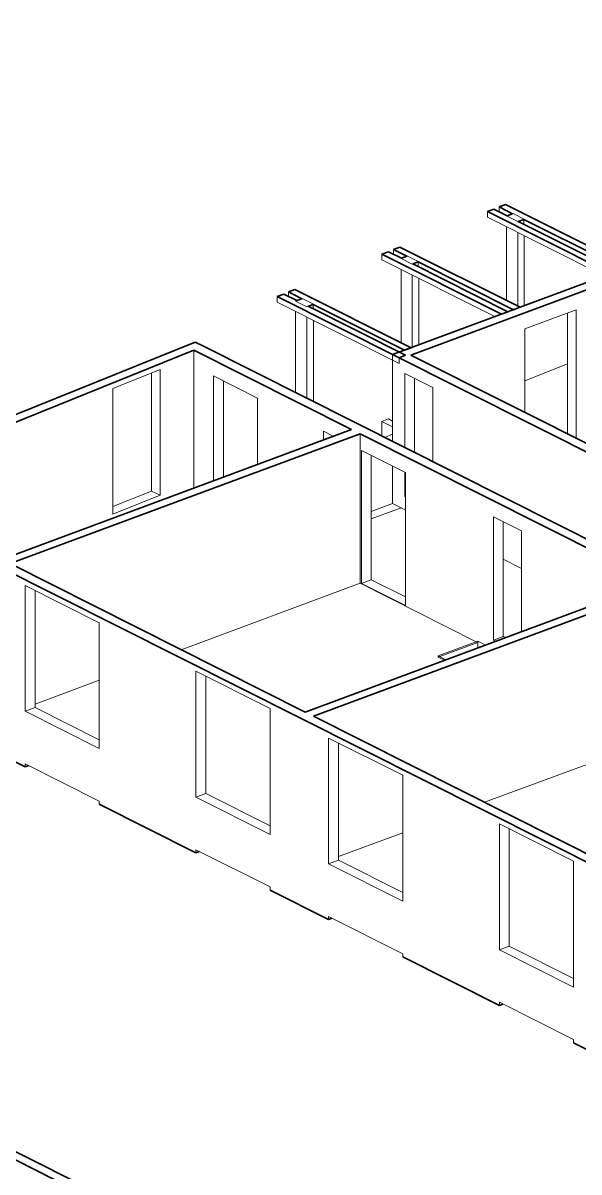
# Model space of a CAD drawing. Header units: metres. Extents: x 399 to 3028, y -427 to 863.
# Drawn here: x 841.26 to 848.99, y 9.04 to 25.01 of the extents above; entities that cross this region are included whole.
import ezdxf

# ---------------------------------------------------------------- set-up
doc = ezdxf.new("R2010")
doc.units = ezdxf.units.M
for name, color, linetype, lineweight in [('A-FLOR', 192, 'Continuous', 18), ('A-GENM', 13, 'Continuous', 18), ('A-WALL', 113, 'Continuous', 18), ('S-BEAM', 12, 'Continuous', 18), ('S-COLS', 52, 'Continuous', 18)]:
    doc.layers.add(name, color=color, linetype=linetype, lineweight=lineweight)

# ---------------------------------------------------------------- blocks, each defined once
blk = doc.blocks.new('VAU_Réservation_Rectangulaire1 - VAU_Réservation_Rectangulaire-1304474-3D Plan R_1')
at = {"layer": 'A-GENM', "lineweight": 9}
for p, q in [((587.717, 16.419), (587.167, 16.215)), ((587.168, 16.214), (587.717, 16.418)), ((587.717, 16.418), (587.823, 16.365)), ((587.717, 16.418), (587.717, 16.326)), ((587.167, 16.215), (587.273, 16.161)), ((587.167, 16.215), (587.167, 16.196)), ((587.274, 16.161), (587.168, 16.214)), ((587.168, 16.214), (587.168, 16.196))]:
    blk.add_line(p, q, dxfattribs=at)

msp = doc.modelspace()

# ---------------------------------------------------------------- linework, layer by layer
at = {"layer": 'A-FLOR', "lineweight": 9}
for p, q in [((848.236, 20.0356), (848.8317, 20.2761)), ((846.2903, 19.2501), (846.3997, 19.2943)), ((846.3997, 18.3334), (846.1034, 18.2233)), ((846.517, 18.2743), (846.1034, 18.1207)), ((846.5795, 18.2429), (846.517, 18.2743)), ((848.1926, 17.4311), (847.9381, 17.5592)), ((846.1034, 17.2733), (846.5795, 17.0337)), ((845.9473, 17.2234), (843.4632, 16.3004)), ((847.5618, 16.4109), (845.9473, 17.2234)), ((847.0545, 16.2041), (847.5828, 16.4003)), ((847.5828, 16.4003), (847.5621, 16.4108)), ((847.5828, 16.4003), (847.5828, 16.3256)), ((847.0338, 16.1964), (847.0542, 16.2039)), ((847.1192, 16.1534), (847.0338, 16.1964)), ((842.3247, 15.8775), (841.4315, 15.5456)), ((850.1632, 15.1019), (847.6791, 14.1789)), ((846.5406, 13.7559), (845.6474, 13.424))]:
    msp.add_line(p, q, dxfattribs=at)
at = {"layer": 'A-WALL', "lineweight": 35}
for p, q in [((858.8013, 25.0118), (846.5362, 20.455)), ((846.6535, 20.3959), (851.4218, 22.1675)), ((843.6544, 20.5765), (838.7017, 18.5771)), ((838.9508, 18.5712), (843.6401, 20.4643)), ((843.6401, 20.4643), (845.8299, 19.3623)), ((843.7718, 20.5174), (843.6544, 20.5765)), ((867.3785, 8.6381), (843.7718, 20.5174)), ((846.5362, 20.455), (846.3997, 20.4042)), ((846.3997, 20.4042), (849.3913, 18.8988)), ((849.5278, 18.9495), (846.6535, 20.3959)), ((845.8299, 19.3623), (840.9682, 17.556)), ((841.0855, 17.4969), (845.9473, 19.3033)), ((845.9473, 19.3033), (850.0459, 17.2408)), ((838.8191, 18.518), (862.0563, 6.8246)), ((845.1841, 15.4344), (841.0855, 17.4969)), ((850.0459, 17.2408), (845.1841, 15.4344)), ((845.3015, 15.3754), (850.1632, 17.1817)), ((849.4001, 13.3129), (845.3015, 15.3754)), ((841.295, 14.6704), (840.2168, 15.213)), ((841.3452, 14.6891), (841.295, 14.6704)), ((843.6672, 13.4767), (842.3247, 14.1523)), ((843.7174, 13.4953), (843.6672, 13.4767)), ((845.5109, 12.5489), (844.697, 12.9585)), ((845.5611, 12.5675), (845.5109, 12.5489)), ((852.3325, 3.703), (835.8731, 11.9857)), ((847.8832, 11.3551), (846.5406, 12.0307)), ((847.9333, 11.3738), (847.8832, 11.3551)), ((849.7269, 10.4273), (848.9129, 10.8369)), ((839.7587, 9.911), (843.5727, 7.9917))]:
    msp.add_line(p, q, dxfattribs=at)
at = {"layer": 'A-WALL', "lineweight": 9}
for p, q in [((848.236, 20.7615), (848.949, 21.0263)), ((848.8317, 19.2998), (848.8317, 20.9828)), ((848.949, 21.0263), (848.949, 19.2408)), ((848.236, 19.5996), (848.236, 20.7615)), ((843.6401, 20.4643), (843.6401, 18.5487)), ((846.3997, 20.4042), (846.3997, 19.195)), ((842.5142, 19.9316), (843.172, 20.1972)), ((843.0492, 18.5048), (843.0492, 20.1476)), ((843.172, 20.1972), (843.172, 18.4479)), ((846.5688, 19.1099), (846.5688, 20.1418)), ((846.5688, 20.1418), (846.9598, 19.945)), ((843.9123, 18.6498), (843.9123, 20.1049)), ((843.9123, 20.1049), (844.5249, 19.7966)), ((844.0488, 20.0362), (844.0488, 18.7005)), ((846.7053, 20.0731), (846.7053, 19.0412)), ((842.5142, 18.1823), (842.5142, 19.9316)), ((846.9598, 19.945), (846.9598, 18.9132)), ((844.5249, 19.7966), (844.5249, 18.8774)), ((845.439, 19.217), (845.439, 19.3367)), ((845.439, 19.3367), (845.5757, 19.2678)), ((845.9473, 17.2234), (845.9473, 19.3033)), ((845.9669, 17.2226), (845.9669, 19.071)), ((845.9669, 19.071), (846.5795, 18.7627)), ((846.1034, 19.0023), (846.1034, 17.2733)), ((846.3997, 18.8532), (846.3997, 18.333)), ((846.5688, 18.4286), (846.5688, 18.7681)), ((846.5795, 18.7627), (846.5795, 16.9143)), ((842.5142, 18.2888), (843.0492, 18.5048)), ((843.172, 18.4479), (842.5142, 18.1823)), ((843.172, 18.4479), (843.0492, 18.5048)), ((846.5795, 18.4326), (846.5688, 18.4286)), ((846.5795, 18.4232), (846.5688, 18.4286)), ((846.1034, 18.2233), (846.3997, 18.3334)), ((846.517, 18.2743), (846.1034, 18.1207)), ((846.517, 18.2743), (846.3997, 18.3334)), ((847.8016, 16.4345), (847.8016, 18.1477)), ((847.8016, 18.1477), (848.1926, 17.951)), ((847.9381, 18.079), (847.9381, 16.4853)), ((848.1926, 17.951), (848.1926, 16.5522)), ((846.1034, 17.2733), (845.9669, 17.2226)), ((846.1034, 17.2733), (846.5795, 17.0337)), ((841.295, 17.1939), (842.3247, 16.6758)), ((841.295, 15.4447), (841.295, 17.1939)), ((841.4315, 17.1252), (841.4315, 15.4954)), ((845.9473, 17.2234), (843.4632, 16.3004)), ((843.4632, 16.3004), (845.9473, 17.2234)), ((846.5795, 16.9143), (845.9669, 17.2226)), ((842.3247, 16.6758), (842.3247, 14.9265)), ((847.8016, 16.4345), (847.9381, 16.4853)), ((847.9381, 16.4853), (847.9697, 16.4694)), ((847.8332, 16.4186), (847.8016, 16.4345)), ((843.6672, 16.0002), (844.697, 15.482)), ((843.6672, 14.2509), (843.6672, 16.0002)), ((841.4315, 15.5456), (842.3247, 15.8775)), ((842.3247, 15.8774), (841.4315, 15.5456)), ((843.8038, 15.9315), (843.8038, 14.3016)), ((841.295, 15.4447), (841.4315, 15.4954)), ((841.4315, 15.4954), (842.3247, 15.0459)), ((842.3247, 14.9265), (841.295, 15.4447)), ((844.697, 15.482), (844.697, 13.7327)), ((845.5109, 15.0724), (846.5406, 14.5542)), ((845.5109, 13.3231), (845.5109, 15.0724)), ((847.6791, 14.1789), (850.1632, 15.1019)), ((850.1633, 15.1018), (847.6791, 14.1789)), ((845.6474, 15.0037), (845.6474, 13.3739)), ((841.295, 14.6704), (841.295, 14.7143)), ((841.295, 14.7143), (842.3247, 14.1961)), ((846.5406, 14.5542), (846.5406, 12.805)), ((843.6672, 14.2509), (843.8038, 14.3016)), ((844.697, 13.7327), (843.6672, 14.2509)), ((843.8038, 14.3016), (844.697, 13.8522)), ((842.3247, 14.1961), (842.3247, 14.1523)), ((846.5406, 13.7559), (845.6474, 13.424)), ((845.6474, 13.424), (846.5406, 13.7559)), ((847.8832, 13.8786), (848.9129, 13.3605)), ((847.8832, 12.1294), (847.8832, 13.8786)), ((848.0197, 13.8099), (848.0197, 12.1801)), ((843.6672, 13.4767), (843.6672, 13.5205)), ((843.6672, 13.5205), (844.697, 13.0024)), ((845.5109, 13.3231), (845.6474, 13.3739)), ((846.5406, 12.805), (845.5109, 13.3231)), ((845.6474, 13.3739), (846.5406, 12.9244)), ((848.9129, 13.3605), (848.9129, 11.6112)), ((844.697, 13.0024), (844.697, 12.9585)), ((845.5109, 12.5489), (845.5109, 12.5928)), ((845.5109, 12.5928), (846.5406, 12.0746)), ((847.8832, 12.1294), (848.0197, 12.1801)), ((848.0197, 12.1801), (848.9129, 11.7306)), ((846.5406, 12.0746), (846.5406, 12.0307)), ((848.9129, 11.6112), (847.8832, 12.1294)), ((847.8832, 11.3551), (847.8832, 11.399)), ((847.8832, 11.399), (848.9129, 10.8808)), ((848.9129, 10.8808), (848.9129, 10.8369))]:
    msp.add_line(p, q, dxfattribs=at)
at = {"layer": 'S-BEAM', "lineweight": 35}
for p, q in [((847.8083, 22.4238), (847.7174, 22.39)), ((847.7174, 22.39), (849.4331, 21.5294)), ((847.9899, 22.3327), (847.8083, 22.4238)), ((847.9692, 22.4888), (847.8784, 22.4549)), ((847.8784, 22.4549), (848.0657, 22.361)), ((849.6911, 21.6255), (847.9692, 22.4888)), ((849.524, 21.5633), (848.1466, 22.2541)), ((848.2224, 22.2824), (849.6003, 21.5916)), ((846.5027, 21.8966), (846.4118, 21.8627)), ((848.1704, 21.0604), (846.5027, 21.8966)), ((846.3417, 21.8316), (846.2509, 21.7977)), ((846.2509, 21.7977), (847.9123, 20.9644)), ((846.5234, 21.7405), (846.3417, 21.8316)), ((846.4118, 21.8627), (846.5992, 21.7688)), ((848.0032, 20.9983), (846.6801, 21.6619)), ((846.7559, 21.6902), (848.0795, 21.0265)), ((844.8883, 21.2444), (844.7973, 21.2106)), ((845.0698, 21.1531), (844.8883, 21.2444)), ((845.0434, 21.3073), (844.9525, 21.2734)), ((844.9525, 21.2734), (845.14, 21.1793)), ((846.657, 20.4982), (845.0434, 21.3073)), ((844.7973, 21.2106), (846.4896, 20.359)), ((845.2968, 21.1007), (846.5661, 20.4643)), ((846.5807, 20.3928), (845.2262, 21.0744)), ((847.9123, 20.9644), (848.0032, 20.9983)), ((848.0795, 21.0265), (848.1704, 21.0604)), ((846.5661, 20.4643), (846.657, 20.4982)), ((846.4896, 20.359), (846.5807, 20.3928))]:
    msp.add_line(p, q, dxfattribs=at)
at = {"layer": 'S-BEAM', "lineweight": 9}
for p, q in [((847.7174, 22.3118), (847.7174, 22.39)), ((847.8784, 22.3887), (847.8784, 22.4549)), ((848.0657, 22.361), (848.0731, 22.3638)), ((848.0731, 22.3638), (848.2299, 22.2852)), ((849.3415, 21.4972), (847.7174, 22.3118)), ((847.9823, 22.3299), (847.9899, 22.3327)), ((848.1391, 22.2513), (847.9823, 22.3299)), ((848.1466, 22.2541), (848.1391, 22.2513)), ((848.2299, 22.2852), (848.2224, 22.2824)), ((848.2224, 22.2824), (848.2224, 22.2161)), ((846.2509, 21.7196), (846.2509, 21.7977)), ((846.4118, 21.7964), (846.4118, 21.8627)), ((846.5168, 21.738), (846.5234, 21.7405)), ((846.6736, 21.6595), (846.5168, 21.738)), ((846.5992, 21.7688), (846.6076, 21.7719)), ((846.6076, 21.7719), (846.7645, 21.6934)), ((847.8207, 20.9322), (846.2509, 21.7196)), ((846.6801, 21.6619), (846.6736, 21.6595)), ((846.7645, 21.6934), (846.7559, 21.6902)), ((846.7559, 21.6902), (846.7559, 21.6239)), ((844.9525, 21.2121), (844.9525, 21.2734)), ((844.7973, 21.1324), (844.7973, 21.2106)), ((846.4896, 20.2808), (844.7973, 21.1324)), ((845.0513, 21.1462), (845.0698, 21.1531)), ((845.2081, 21.0676), (845.0513, 21.1462)), ((845.14, 21.1793), (845.1421, 21.1801)), ((845.1421, 21.1801), (845.299, 21.1015)), ((845.299, 21.1015), (845.2968, 21.1007)), ((845.2968, 21.1007), (845.2968, 21.0388)), ((845.2262, 21.0744), (845.2081, 21.0676)), ((846.4896, 20.359), (846.4896, 20.2808)), ((846.2509, 19.4744), (846.3417, 19.5083)), ((846.3997, 19.4792), (846.3417, 19.5083)), ((846.2509, 19.2699), (846.2509, 19.4744)), ((846.2509, 19.4744), (846.3997, 19.3997))]:
    msp.add_line(p, q, dxfattribs=at)
at = {"layer": 'S-COLS', "lineweight": 35}
for p, q in [((848.0657, 22.361), (847.9899, 22.3327)), ((848.1466, 22.2541), (848.2224, 22.2824)), ((846.5992, 21.7688), (846.5234, 21.7405)), ((846.6801, 21.6619), (846.7559, 21.6902)), ((845.14, 21.1793), (845.0698, 21.1531)), ((845.2262, 21.0744), (845.2968, 21.1007))]:
    msp.add_line(p, q, dxfattribs=at)
at = {"layer": 'S-COLS', "lineweight": 9}
for p, q in [((848.0731, 22.3638), (848.0657, 22.361)), ((848.2299, 22.2852), (848.0731, 22.3638)), ((847.9899, 22.3327), (847.9823, 22.3299)), ((847.9823, 22.3299), (848.1391, 22.2513)), ((848.1391, 22.2513), (848.1466, 22.2541)), ((848.2224, 22.2824), (848.2299, 22.2852)), ((847.9823, 22.1789), (847.9823, 21.1547)), ((848.1391, 22.1003), (848.1391, 21.0761)), ((848.2299, 21.0842), (848.2299, 22.0547)), ((846.5234, 21.7405), (846.5168, 21.738)), ((846.5168, 21.738), (846.6736, 21.6595)), ((846.6076, 21.7719), (846.5992, 21.7688)), ((846.7645, 21.6934), (846.6076, 21.7719)), ((846.5168, 21.5862), (846.5168, 20.5685)), ((846.6736, 21.6595), (846.6801, 21.6619)), ((846.7559, 21.6902), (846.7645, 21.6934)), ((846.6736, 21.5075), (846.6736, 20.506)), ((846.7645, 20.5398), (846.7645, 21.462)), ((845.0698, 21.1531), (845.0513, 21.1462)), ((845.0513, 21.1462), (845.2081, 21.0676)), ((845.1421, 21.1801), (845.14, 21.1793)), ((845.299, 21.1015), (845.1421, 21.1801)), ((845.2968, 21.1007), (845.299, 21.1015)), ((845.0513, 21.0046), (845.0513, 19.8736)), ((845.2081, 21.0676), (845.2262, 21.0744)), ((845.2081, 20.9257), (845.2081, 19.7947)), ((845.299, 19.749), (845.299, 20.88))]:
    msp.add_line(p, q, dxfattribs=at)

# ---------------------------------------------------------------- block references
at = {"layer": 'A-GENM', "lineweight": 9}
msp.add_blockref('VAU_Réservation_Rectangulaire1 - VAU_Réservation_Rectangulaire-1304474-3D Plan R_1', (259.8663, 0), dxfattribs=at)

doc.saveas('drawing.dxf')
